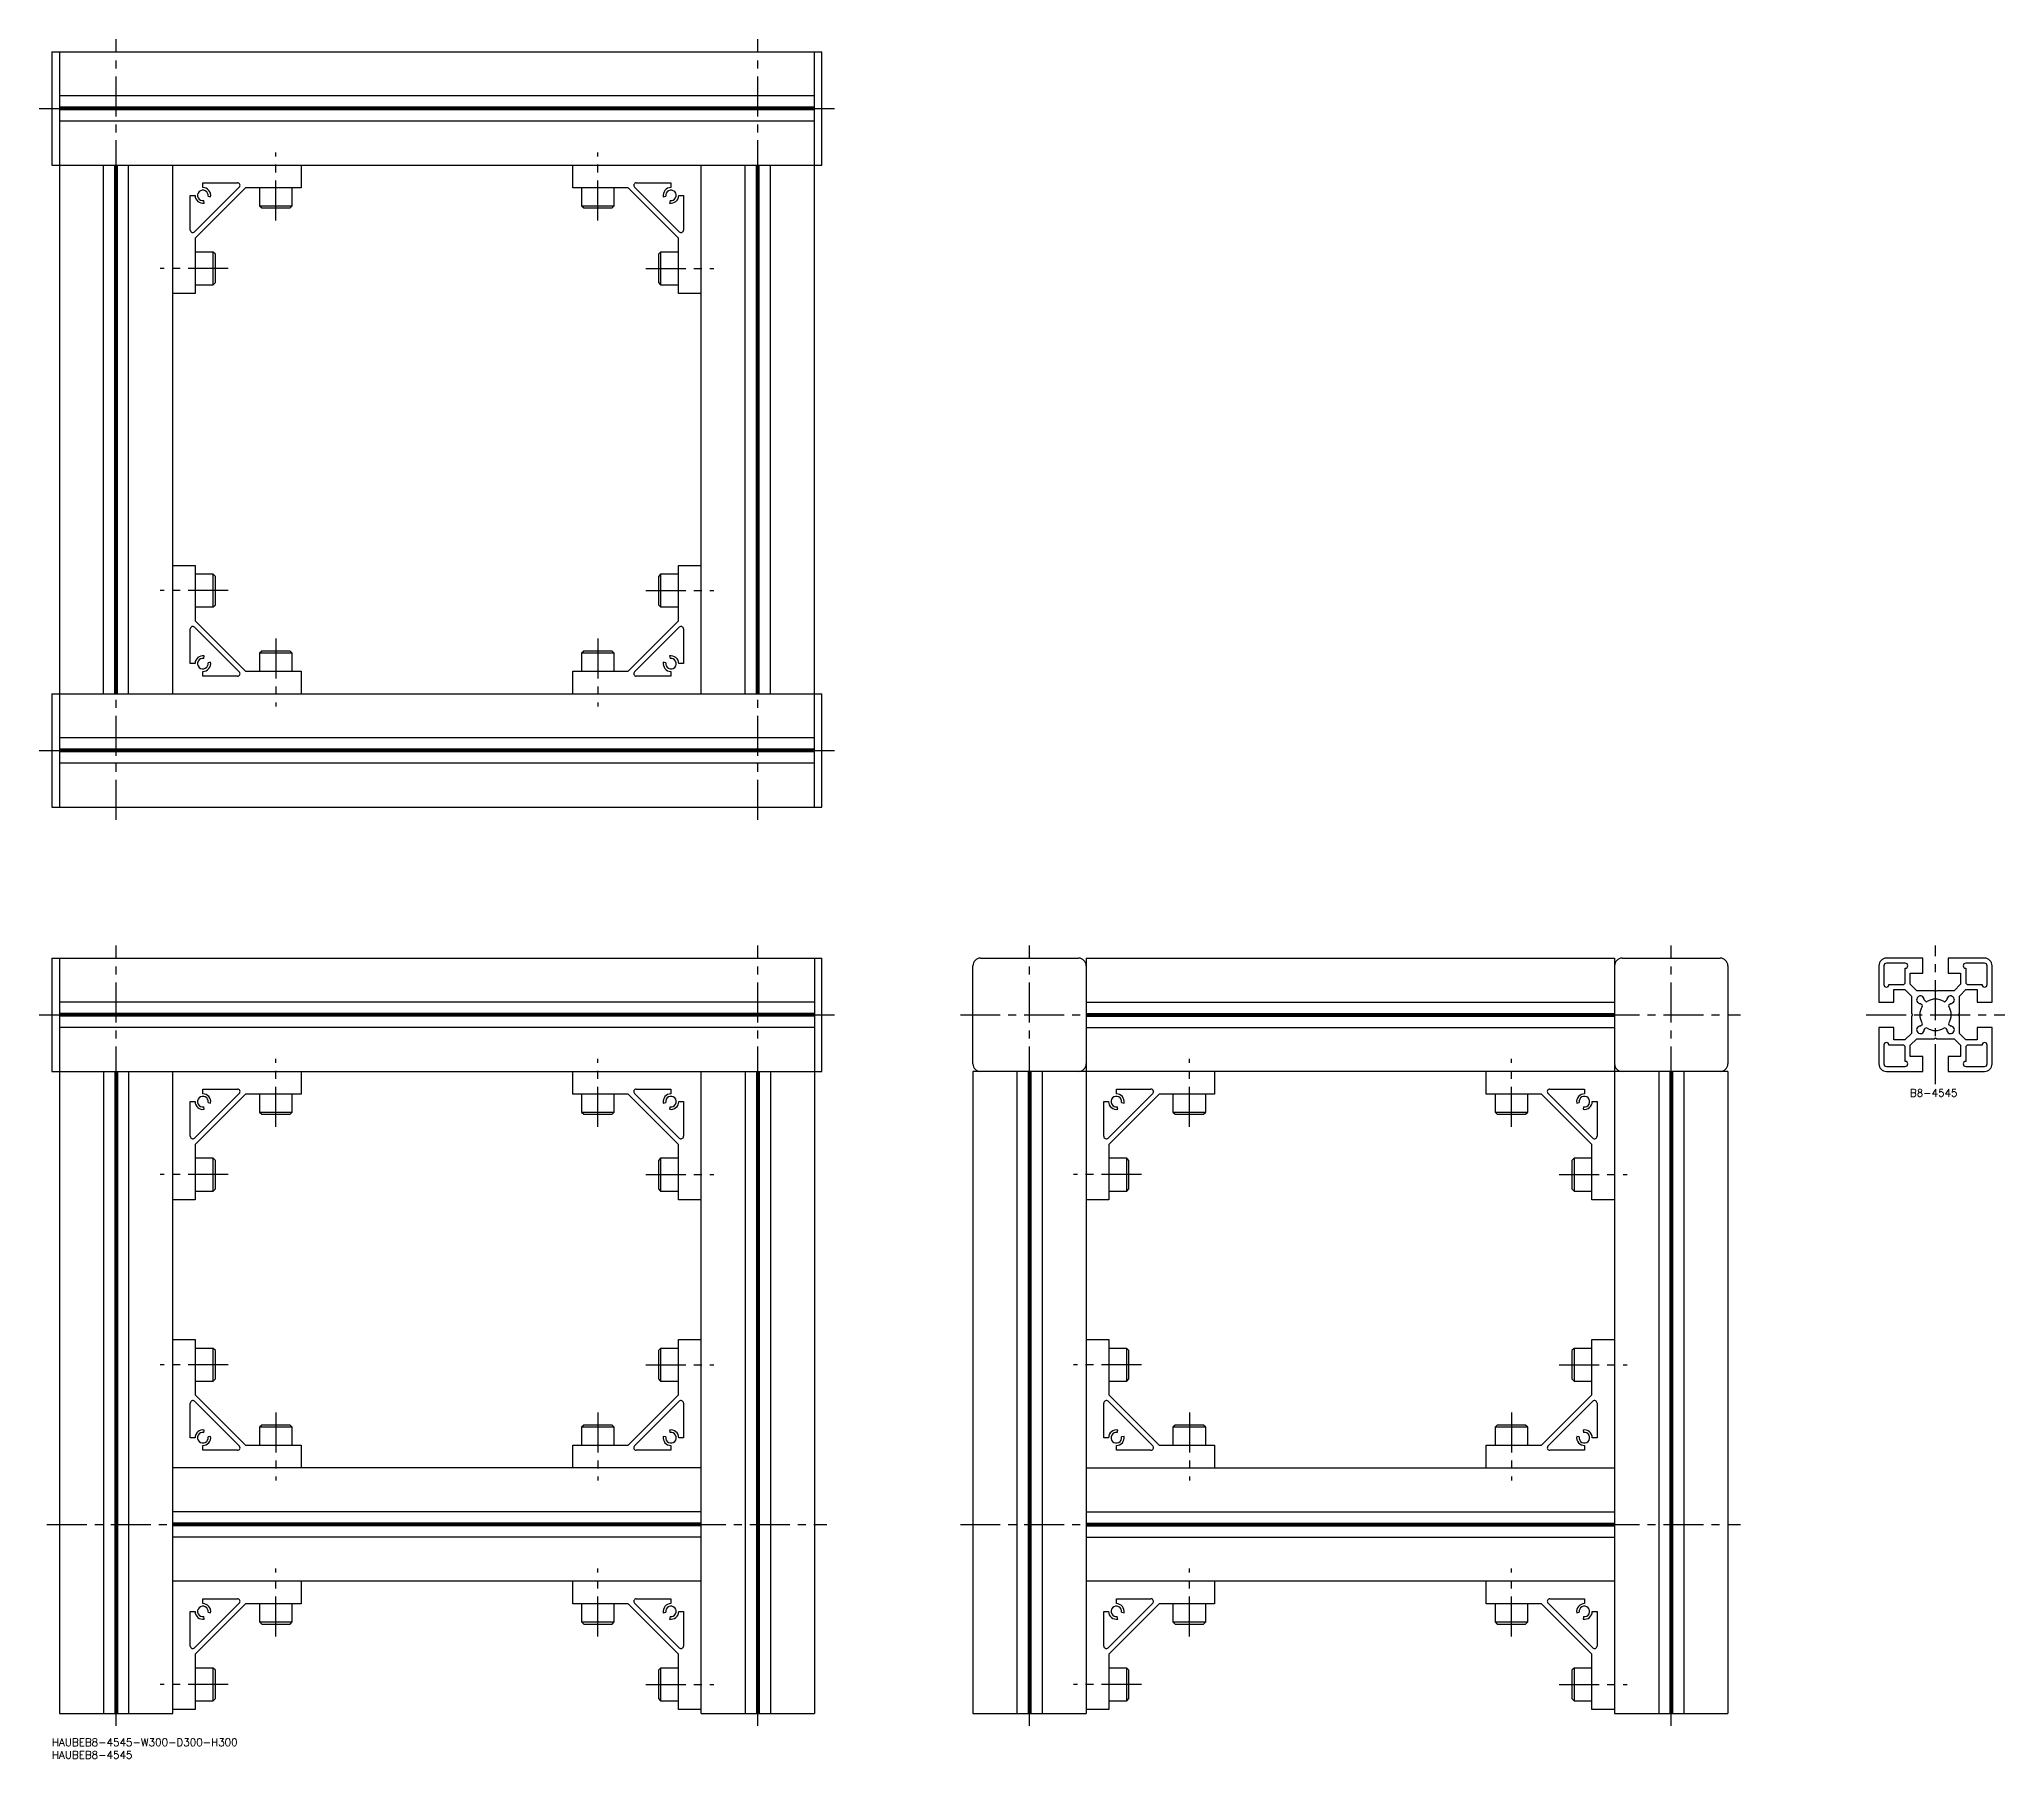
# Model space of a CAD drawing. Extents: x -5 to 776, y -8 to 675.
import ezdxf

# ---------------------------------------------------------------- set-up
doc = ezdxf.new("R2010")
doc.units = 0
doc.header["$LTSCALE"] = 0.5
doc.linetypes.add('CENTER', pattern=[50.8, 31.75, -6.35, 6.35, -6.35])
for name, color, linetype in [('MSM_CENTER', 1, 'CENTER'), ('MSM_CONTINUOUS', 7, 'CONTINUOUS'), ('MSM_PART_NUMBER', 7, 'CONTINUOUS')]:
    doc.layers.add(name, color=color, linetype=linetype)
doc.styles.get("Standard").update_dxf_attribs({"font": 'txt.shx', "height": 3, "bigfont": 'bigfont.shx'})

# ---------------------------------------------------------------- blocks, each defined once
blk = doc.blocks.new('*U8')
at = {"layer": 'MSM_PART_NUMBER'}
blk.add_text('HAUBEB8-4545-W300-D300-H300', height=3, dxfattribs=at).set_placement((0, -3))
blk = doc.blocks.new('*U9')
at = {"layer": 'MSM_PART_NUMBER'}
blk.add_text('HAUBEB8-4545', height=3, dxfattribs=at).set_placement((0, -8))
blk = doc.blocks.new('*U10')
at = {"layer": 'MSM_PART_NUMBER'}
blk.add_text('B8-4545', height=3, dxfattribs=at).set_placement((738.35, 254.97))

msp = doc.modelspace()

# ---------------------------------------------------------------- linework, layer by layer
at = {"layer": 'MSM_CENTER'}
for p, q in [((25.5, 365), (25.5, 675)), ((280.5, 365), (280.5, 675)), ((-5, 647.5), (311, 647.5)), ((89, 603), (89, 630)), ((217, 603), (217, 630)), ((70, 584), (43, 584)), ((236, 584), (263, 584)), ((70, 456), (43, 456)), ((236, 456), (263, 456)), ((89, 437), (89, 410)), ((217, 437), (217, 410)), ((-5, 392.5), (311, 392.5)), ((25.5, 5), (25.5, 315)), ((280.5, 5), (280.5, 315)), ((388.5, 5), (388.5, 315)), ((643.5, 5), (643.5, 315)), ((748.5, 260), (748.5, 315)), ((-5, 287.5), (311, 287.5)), ((361, 287.5), (671, 287.5)), ((721, 287.5), (776, 287.5)), ((89, 243), (89, 270)), ((217, 243), (217, 270)), ((452, 243), (452, 270)), ((580, 243), (580, 270)), ((70, 224), (43, 224)), ((236, 224), (263, 224)), ((433, 224), (406, 224)), ((599, 224), (626, 224)), ((70, 148.5), (43, 148.5)), ((236, 148.5), (263, 148.5)), ((433, 148.5), (406, 148.5)), ((599, 148.5), (626, 148.5)), ((89, 129.5), (89, 102.5)), ((217, 129.5), (217, 102.5)), ((452, 129.5), (452, 102.5)), ((580, 129.5), (580, 102.5)), ((-2, 85), (308, 85)), ((361, 85), (671, 85)), ((89, 40.5), (89, 67.5)), ((217, 40.5), (217, 67.5)), ((452, 40.5), (452, 67.5)), ((580, 40.5), (580, 67.5)), ((70, 21.5), (43, 21.5)), ((236, 21.5), (263, 21.5)), ((433, 21.5), (406, 21.5)), ((599, 21.5), (626, 21.5))]:
    msp.add_line(p, q, dxfattribs=at)
at = {"layer": 'MSM_CONTINUOUS'}
for p, q in [((0, 670), (306, 670)), ((0, 670), (0, 625)), ((3, 670), (3, 370)), ((303, 370), (303, 670)), ((306, 625), (306, 670)), ((303, 652.5), (3, 652.5)), ((303, 648.02), (3, 648.02)), ((303, 647.5), (3, 647.5)), ((303, 646.98), (3, 646.98)), ((303, 642.5), (3, 642.5)), ((0, 625), (306, 625)), ((20.5, 415), (20.5, 625)), ((24.98, 415), (24.98, 625)), ((25.5, 415), (25.5, 625)), ((26.02, 415), (26.02, 625)), ((30.5, 415), (30.5, 625)), ((48, 415), (48, 625)), ((99, 625), (99, 616)), ((207, 616), (207, 625)), ((258, 415), (258, 625)), ((275.5, 415), (275.5, 625)), ((279.98, 415), (279.98, 625)), ((280.5, 415), (280.5, 625)), ((281.02, 415), (281.02, 625)), ((285.5, 415), (285.5, 625)), ((60, 618), (73.76, 618)), ((60, 616.1), (60, 618)), ((232.24, 618), (246, 618)), ((246, 618), (246, 616.1)), ((55, 599.24), (55, 613)), ((55, 613), (56.9, 613)), ((74.46, 616.29), (56.71, 598.54)), ((77, 616), (57, 596)), ((60.54, 609.95), (60.36, 610.93)), ((62.07, 612.64), (63.05, 612.46)), ((99, 616), (77, 616)), ((82.5, 616), (82.5, 608.87)), ((95.5, 608.87), (95.5, 616)), ((229, 616), (207, 616)), ((210.5, 616), (210.5, 608.87)), ((223.5, 608.87), (223.5, 616)), ((249, 596), (229, 616)), ((249.29, 598.54), (231.54, 616.29)), ((242.95, 612.46), (243.93, 612.64)), ((245.64, 610.93), (245.46, 609.95)), ((249.1, 613), (251, 613)), ((251, 613), (251, 599.24)), ((82.5, 608.87), (83.37, 608)), ((82.5, 608.87), (95.5, 608.87)), ((83.37, 608), (94.63, 608)), ((94.63, 608), (95.5, 608.87)), ((210.5, 608.87), (211.37, 608)), ((210.5, 608.87), (223.5, 608.87)), ((211.37, 608), (222.63, 608)), ((222.63, 608), (223.5, 608.87)), ((57, 596), (57, 574)), ((249, 574), (249, 596)), ((64.13, 590.5), (57, 590.5)), ((65, 589.63), (64.13, 590.5)), ((64.13, 577.5), (64.13, 590.5)), ((65, 578.37), (65, 589.63)), ((241.87, 590.5), (241, 589.63)), ((241, 589.63), (241, 578.37)), ((249, 590.5), (241.87, 590.5)), ((241.87, 590.5), (241.87, 577.5)), ((64.13, 577.5), (65, 578.37)), ((241, 578.37), (241.87, 577.5)), ((57, 574), (48, 574)), ((57, 577.5), (64.13, 577.5)), ((241.87, 577.5), (249, 577.5)), ((258, 574), (249, 574)), ((48, 466), (57, 466)), ((57, 466), (57, 444)), ((64.13, 462.5), (57, 462.5)), ((65, 461.63), (64.13, 462.5)), ((64.13, 449.5), (64.13, 462.5)), ((65, 450.37), (65, 461.63)), ((241.87, 462.5), (241, 461.63)), ((241, 461.63), (241, 450.37)), ((249, 462.5), (241.87, 462.5)), ((241.87, 462.5), (241.87, 449.5)), ((249, 444), (249, 466)), ((249, 466), (258, 466)), ((57, 449.5), (64.13, 449.5)), ((64.13, 449.5), (65, 450.37)), ((241, 450.37), (241.87, 449.5)), ((241.87, 449.5), (249, 449.5)), ((55, 427), (55, 440.76)), ((56.71, 441.46), (74.46, 423.71)), ((57, 444), (77, 424)), ((229, 424), (249, 444)), ((231.54, 423.71), (249.29, 441.46)), ((251, 440.76), (251, 427)), ((60.36, 429.07), (60.54, 430.05)), ((83.37, 432), (82.5, 431.13)), ((82.5, 431.13), (82.5, 424)), ((95.5, 431.13), (82.5, 431.13)), ((94.63, 432), (83.37, 432)), ((95.5, 431.13), (94.63, 432)), ((95.5, 424), (95.5, 431.13)), ((211.37, 432), (210.5, 431.13)), ((210.5, 431.13), (210.5, 424)), ((223.5, 431.13), (210.5, 431.13)), ((222.63, 432), (211.37, 432)), ((223.5, 431.13), (222.63, 432)), ((223.5, 424), (223.5, 431.13)), ((245.46, 430.05), (245.64, 429.07)), ((56.9, 427), (55, 427)), ((60, 422), (60, 423.9)), ((73.76, 422), (60, 422)), ((63.05, 427.54), (62.07, 427.36)), ((77, 424), (99, 424)), ((99, 424), (99, 415)), ((207, 424), (229, 424)), ((207, 415), (207, 424)), ((246, 422), (232.24, 422)), ((243.93, 427.36), (242.95, 427.54)), ((246, 423.9), (246, 422)), ((251, 427), (249.1, 427)), ((0, 415), (306, 415)), ((0, 415), (0, 370)), ((306, 370), (306, 415)), ((303, 397.5), (3, 397.5)), ((303, 393.02), (3, 393.02)), ((303, 392.5), (3, 392.5)), ((303, 391.98), (3, 391.98)), ((303, 387.5), (3, 387.5)), ((0, 370), (306, 370)), ((0, 310), (306, 310)), ((0, 310), (0, 265)), ((3, 310), (3, 10)), ((303, 310), (303, 10)), ((306, 265), (306, 310)), ((366, 268), (366, 307)), ((369, 310), (408, 310)), ((411, 310), (411, 10)), ((411, 310), (621, 310)), ((621, 310), (621, 10)), ((624, 310), (663, 310)), ((666, 307), (666, 268)), ((726, 307), (726, 292.5)), ((728, 307), (728, 299.5)), ((743.5, 310), (729, 310)), ((736.5, 308), (729, 308)), ((736.5, 300.5), (736.5, 306)), ((743.5, 304), (743.5, 310)), ((768, 310), (753.5, 310)), ((753.5, 310), (753.5, 304)), ((768, 308), (760.5, 308)), ((760.5, 306), (760.5, 300.5)), ((769, 299.5), (769, 307)), ((771, 292.5), (771, 307)), ((730, 299.5), (735.5, 299.5)), ((732, 292.5), (732, 297.5)), ((732, 297.5), (736.38, 297.5)), ((736.38, 297.5), (739, 294.88)), ((738.5, 299.62), (738.5, 304)), ((738.5, 304), (743.5, 304)), ((741.12, 297), (738.5, 299.62)), ((747.98, 297), (741.12, 297)), ((748.5, 296.7), (747.98, 297)), ((749.02, 297), (748.5, 296.7)), ((755.88, 297), (749.02, 297)), ((753.5, 304), (758.5, 304)), ((758.5, 299.62), (755.88, 297)), ((758, 294.88), (760.62, 297.5)), ((758.5, 304), (758.5, 299.62)), ((760.62, 297.5), (765, 297.5)), ((761.5, 299.5), (767, 299.5)), ((765, 297.5), (765, 292.5)), ((303, 292.5), (3, 292.5)), ((411, 292.5), (621, 292.5)), ((726, 292.5), (732, 292.5)), ((739, 294.88), (739, 288.02)), ((742.58, 292), (743.14, 291.45)), ((744.55, 292.86), (744, 293.42)), ((753, 293.42), (752.45, 292.86)), ((753.86, 291.45), (754.42, 292)), ((758, 288.02), (758, 294.88)), ((765, 292.5), (771, 292.5)), ((303, 288.02), (3, 288.02)), ((303, 287.5), (3, 287.5)), ((303, 286.98), (3, 286.98)), ((303, 282.5), (3, 282.5)), ((411, 288.02), (621, 288.02)), ((411, 287.5), (621, 287.5)), ((411, 286.98), (621, 286.98)), ((411, 282.5), (621, 282.5)), ((732, 282.5), (726, 282.5)), ((726, 282.5), (726, 268)), ((732, 277.5), (732, 282.5)), ((739, 288.02), (739.3, 287.5)), ((739.3, 287.5), (739, 286.98)), ((739, 286.98), (739, 280.12)), ((743.14, 283.55), (742.58, 283)), ((744, 281.58), (744.55, 282.14)), ((752.45, 282.14), (753, 281.58)), ((754.42, 283), (753.86, 283.55)), ((757.7, 287.5), (758, 288.02)), ((758, 286.98), (757.7, 287.5)), ((758, 280.12), (758, 286.98)), ((771, 282.5), (765, 282.5)), ((765, 282.5), (765, 277.5)), ((771, 268), (771, 282.5)), ((728, 275.5), (728, 268)), ((735.5, 275.5), (730, 275.5)), ((736.38, 277.5), (732, 277.5)), ((739, 280.12), (736.38, 277.5)), ((736.5, 269), (736.5, 274.5)), ((738.5, 275.38), (741.12, 278)), ((738.5, 271), (738.5, 275.38)), ((741.12, 278), (747.98, 278)), ((747.98, 278), (748.5, 278.3)), ((748.5, 278.3), (749.02, 278)), ((749.02, 278), (755.88, 278)), ((755.88, 278), (758.5, 275.38)), ((760.62, 277.5), (758, 280.12)), ((758.5, 275.38), (758.5, 271)), ((760.5, 274.5), (760.5, 269)), ((765, 277.5), (760.62, 277.5)), ((767, 275.5), (761.5, 275.5)), ((769, 268), (769, 275.5)), ((729, 267), (736.5, 267)), ((743.5, 271), (738.5, 271)), ((743.5, 265), (743.5, 271)), ((758.5, 271), (753.5, 271)), ((753.5, 271), (753.5, 265)), ((760.5, 267), (768, 267)), ((0, 265), (306, 265)), ((20.5, 265), (20.5, 10)), ((24.98, 265), (24.98, 10)), ((25.5, 265), (25.5, 10)), ((26.02, 265), (26.02, 10)), ((30.5, 265), (30.5, 10)), ((48, 10), (48, 265)), ((60, 258), (73.76, 258)), ((60, 256.1), (60, 258)), ((99, 265), (99, 256)), ((207, 256), (207, 265)), ((232.24, 258), (246, 258)), ((246, 258), (246, 256.1)), ((258, 10), (258, 265)), ((275.5, 265), (275.5, 10)), ((279.98, 265), (279.98, 10)), ((280.5, 265), (280.5, 10)), ((281.02, 265), (281.02, 10)), ((285.5, 265), (285.5, 10)), ((666, 265), (366, 265)), ((366, 265), (366, 10)), ((383.5, 265), (383.5, 10)), ((387.98, 265), (387.98, 10)), ((388.5, 265), (388.5, 10)), ((389.02, 265), (389.02, 10)), ((393.5, 265), (393.5, 10)), ((423, 258), (436.76, 258)), ((423, 256.1), (423, 258)), ((462, 265), (462, 256)), ((570, 256), (570, 265)), ((595.24, 258), (609, 258)), ((609, 258), (609, 256.1)), ((638.5, 265), (638.5, 10)), ((642.98, 265), (642.98, 10)), ((643.5, 265), (643.5, 10)), ((644.02, 265), (644.02, 10)), ((648.5, 265), (648.5, 10)), ((666, 265), (666, 10)), ((729, 265), (743.5, 265)), ((753.5, 265), (768, 265)), ((55, 239.24), (55, 253)), ((55, 253), (56.9, 253)), ((74.46, 256.29), (56.71, 238.54)), ((77, 256), (57, 236)), ((60.54, 249.95), (60.36, 250.93)), ((62.07, 252.64), (63.05, 252.46)), ((99, 256), (77, 256)), ((82.5, 256), (82.5, 248.87)), ((95.5, 248.87), (95.5, 256)), ((229, 256), (207, 256)), ((210.5, 256), (210.5, 248.87)), ((223.5, 248.87), (223.5, 256)), ((249, 236), (229, 256)), ((249.29, 238.54), (231.54, 256.29)), ((242.95, 252.46), (243.93, 252.64)), ((245.64, 250.93), (245.46, 249.95)), ((249.1, 253), (251, 253)), ((251, 253), (251, 239.24)), ((418, 239.24), (418, 253)), ((418, 253), (419.9, 253)), ((437.46, 256.29), (419.71, 238.54)), ((440, 256), (420, 236)), ((423.54, 249.95), (423.36, 250.93)), ((425.07, 252.64), (426.05, 252.46)), ((462, 256), (440, 256)), ((445.5, 256), (445.5, 248.87)), ((458.5, 248.87), (458.5, 256)), ((592, 256), (570, 256)), ((573.5, 256), (573.5, 248.87)), ((586.5, 248.87), (586.5, 256)), ((612, 236), (592, 256)), ((612.29, 238.54), (594.54, 256.29)), ((605.95, 252.46), (606.93, 252.64)), ((608.64, 250.93), (608.46, 249.95)), ((612.1, 253), (614, 253)), ((614, 253), (614, 239.24)), ((82.5, 248.87), (83.37, 248)), ((82.5, 248.87), (95.5, 248.87)), ((83.37, 248), (94.63, 248)), ((94.63, 248), (95.5, 248.87)), ((210.5, 248.87), (211.37, 248)), ((210.5, 248.87), (223.5, 248.87)), ((211.37, 248), (222.63, 248)), ((222.63, 248), (223.5, 248.87)), ((445.5, 248.87), (446.37, 248)), ((445.5, 248.87), (458.5, 248.87)), ((446.37, 248), (457.63, 248)), ((457.63, 248), (458.5, 248.87)), ((573.5, 248.87), (574.37, 248)), ((573.5, 248.87), (586.5, 248.87)), ((574.37, 248), (585.63, 248)), ((585.63, 248), (586.5, 248.87)), ((57, 236), (57, 214)), ((249, 214), (249, 236)), ((420, 236), (420, 214)), ((612, 214), (612, 236)), ((64.13, 230.5), (57, 230.5)), ((65, 229.63), (64.13, 230.5)), ((64.13, 217.5), (64.13, 230.5)), ((65, 218.37), (65, 229.63)), ((241.87, 230.5), (241, 229.63)), ((241, 229.63), (241, 218.37)), ((249, 230.5), (241.87, 230.5)), ((241.87, 230.5), (241.87, 217.5)), ((427.13, 230.5), (420, 230.5)), ((428, 229.63), (427.13, 230.5)), ((427.13, 217.5), (427.13, 230.5)), ((428, 218.37), (428, 229.63)), ((604.87, 230.5), (604, 229.63)), ((604, 229.63), (604, 218.37)), ((612, 230.5), (604.87, 230.5)), ((604.87, 230.5), (604.87, 217.5)), ((57, 214), (48, 214)), ((57, 217.5), (64.13, 217.5)), ((64.13, 217.5), (65, 218.37)), ((241, 218.37), (241.87, 217.5)), ((241.87, 217.5), (249, 217.5)), ((258, 214), (249, 214)), ((420, 214), (411, 214)), ((420, 217.5), (427.13, 217.5)), ((427.13, 217.5), (428, 218.37)), ((604, 218.37), (604.87, 217.5)), ((604.87, 217.5), (612, 217.5)), ((621, 214), (612, 214)), ((48, 158.5), (57, 158.5)), ((57, 158.5), (57, 136.5)), ((249, 136.5), (249, 158.5)), ((249, 158.5), (258, 158.5)), ((411, 158.5), (420, 158.5)), ((420, 158.5), (420, 136.5)), ((612, 136.5), (612, 158.5)), ((612, 158.5), (621, 158.5)), ((64.13, 155), (57, 155)), ((65, 154.13), (64.13, 155)), ((64.13, 142), (64.13, 155)), ((65, 142.87), (65, 154.13)), ((241.87, 155), (241, 154.13)), ((241, 154.13), (241, 142.87)), ((249, 155), (241.87, 155)), ((241.87, 155), (241.87, 142)), ((427.13, 155), (420, 155)), ((428, 154.13), (427.13, 155)), ((427.13, 142), (427.13, 155)), ((428, 142.87), (428, 154.13)), ((604.87, 155), (604, 154.13)), ((604, 154.13), (604, 142.87)), ((612, 155), (604.87, 155)), ((604.87, 155), (604.87, 142)), ((57, 142), (64.13, 142)), ((64.13, 142), (65, 142.87)), ((241, 142.87), (241.87, 142)), ((241.87, 142), (249, 142)), ((420, 142), (427.13, 142)), ((427.13, 142), (428, 142.87)), ((604, 142.87), (604.87, 142)), ((604.87, 142), (612, 142)), ((55, 119.5), (55, 133.26)), ((56.71, 133.96), (74.46, 116.21)), ((57, 136.5), (77, 116.5)), ((229, 116.5), (249, 136.5)), ((231.54, 116.21), (249.29, 133.96)), ((251, 133.26), (251, 119.5)), ((418, 119.5), (418, 133.26)), ((419.71, 133.96), (437.46, 116.21)), ((420, 136.5), (440, 116.5)), ((592, 116.5), (612, 136.5)), ((594.54, 116.21), (612.29, 133.96)), ((614, 133.26), (614, 119.5)), ((56.9, 119.5), (55, 119.5)), ((60.36, 121.57), (60.54, 122.55)), ((63.05, 120.04), (62.07, 119.86)), ((83.37, 124.5), (82.5, 123.63)), ((82.5, 123.63), (82.5, 116.5)), ((95.5, 123.63), (82.5, 123.63)), ((94.63, 124.5), (83.37, 124.5)), ((95.5, 123.63), (94.63, 124.5)), ((95.5, 116.5), (95.5, 123.63)), ((211.37, 124.5), (210.5, 123.63)), ((210.5, 123.63), (210.5, 116.5)), ((223.5, 123.63), (210.5, 123.63)), ((222.63, 124.5), (211.37, 124.5)), ((223.5, 123.63), (222.63, 124.5)), ((223.5, 116.5), (223.5, 123.63)), ((243.93, 119.86), (242.95, 120.04)), ((245.46, 122.55), (245.64, 121.57)), ((251, 119.5), (249.1, 119.5)), ((419.9, 119.5), (418, 119.5)), ((423.36, 121.57), (423.54, 122.55)), ((426.05, 120.04), (425.07, 119.86)), ((446.37, 124.5), (445.5, 123.63)), ((445.5, 123.63), (445.5, 116.5)), ((458.5, 123.63), (445.5, 123.63)), ((457.63, 124.5), (446.37, 124.5)), ((458.5, 123.63), (457.63, 124.5)), ((458.5, 116.5), (458.5, 123.63)), ((574.37, 124.5), (573.5, 123.63)), ((573.5, 123.63), (573.5, 116.5)), ((586.5, 123.63), (573.5, 123.63)), ((585.63, 124.5), (574.37, 124.5)), ((586.5, 123.63), (585.63, 124.5)), ((586.5, 116.5), (586.5, 123.63)), ((606.93, 119.86), (605.95, 120.04)), ((608.46, 122.55), (608.64, 121.57)), ((614, 119.5), (612.1, 119.5)), ((60, 114.5), (60, 116.4)), ((73.76, 114.5), (60, 114.5)), ((77, 116.5), (99, 116.5)), ((99, 116.5), (99, 107.5)), ((207, 116.5), (229, 116.5)), ((207, 107.5), (207, 116.5)), ((246, 114.5), (232.24, 114.5)), ((246, 116.4), (246, 114.5)), ((423, 114.5), (423, 116.4)), ((436.76, 114.5), (423, 114.5)), ((440, 116.5), (462, 116.5)), ((462, 116.5), (462, 107.5)), ((570, 116.5), (592, 116.5)), ((570, 107.5), (570, 116.5)), ((609, 114.5), (595.24, 114.5)), ((609, 116.4), (609, 114.5)), ((258, 107.5), (48, 107.5)), ((411, 107.5), (621, 107.5)), ((258, 90), (48, 90)), ((411, 90), (621, 90)), ((258, 85.52), (48, 85.52)), ((258, 85), (48, 85)), ((258, 84.48), (48, 84.48)), ((258, 80), (48, 80)), ((411, 85.52), (621, 85.52)), ((411, 85), (621, 85)), ((411, 84.48), (621, 84.48)), ((411, 80), (621, 80)), ((258, 62.5), (48, 62.5)), ((99, 62.5), (99, 53.5)), ((207, 53.5), (207, 62.5)), ((621, 62.5), (411, 62.5)), ((462, 62.5), (462, 53.5)), ((570, 53.5), (570, 62.5)), ((60, 55.5), (73.76, 55.5)), ((60, 53.6), (60, 55.5)), ((232.24, 55.5), (246, 55.5)), ((246, 55.5), (246, 53.6)), ((423, 55.5), (436.76, 55.5)), ((423, 53.6), (423, 55.5)), ((595.24, 55.5), (609, 55.5)), ((609, 55.5), (609, 53.6)), ((55, 36.74), (55, 50.5)), ((55, 50.5), (56.9, 50.5)), ((74.46, 53.79), (56.71, 36.04)), ((77, 53.5), (57, 33.5)), ((60.54, 47.45), (60.36, 48.43)), ((62.07, 50.14), (63.05, 49.96)), ((99, 53.5), (77, 53.5)), ((82.5, 53.5), (82.5, 46.37)), ((95.5, 46.37), (95.5, 53.5)), ((229, 53.5), (207, 53.5)), ((210.5, 53.5), (210.5, 46.37)), ((223.5, 46.37), (223.5, 53.5)), ((249, 33.5), (229, 53.5)), ((249.29, 36.04), (231.54, 53.79)), ((242.95, 49.96), (243.93, 50.14)), ((245.64, 48.43), (245.46, 47.45)), ((249.1, 50.5), (251, 50.5)), ((251, 50.5), (251, 36.74)), ((418, 36.74), (418, 50.5)), ((418, 50.5), (419.9, 50.5)), ((437.46, 53.79), (419.71, 36.04)), ((440, 53.5), (420, 33.5)), ((423.54, 47.45), (423.36, 48.43)), ((425.07, 50.14), (426.05, 49.96)), ((462, 53.5), (440, 53.5)), ((445.5, 53.5), (445.5, 46.37)), ((458.5, 46.37), (458.5, 53.5)), ((592, 53.5), (570, 53.5)), ((573.5, 53.5), (573.5, 46.37)), ((586.5, 46.37), (586.5, 53.5)), ((612, 33.5), (592, 53.5)), ((612.29, 36.04), (594.54, 53.79)), ((605.95, 49.96), (606.93, 50.14)), ((608.64, 48.43), (608.46, 47.45)), ((612.1, 50.5), (614, 50.5)), ((614, 50.5), (614, 36.74)), ((82.5, 46.37), (83.37, 45.5)), ((82.5, 46.37), (95.5, 46.37)), ((83.37, 45.5), (94.63, 45.5)), ((94.63, 45.5), (95.5, 46.37)), ((210.5, 46.37), (211.37, 45.5)), ((210.5, 46.37), (223.5, 46.37)), ((211.37, 45.5), (222.63, 45.5)), ((222.63, 45.5), (223.5, 46.37)), ((445.5, 46.37), (446.37, 45.5)), ((445.5, 46.37), (458.5, 46.37)), ((446.37, 45.5), (457.63, 45.5)), ((457.63, 45.5), (458.5, 46.37)), ((573.5, 46.37), (574.37, 45.5)), ((573.5, 46.37), (586.5, 46.37)), ((574.37, 45.5), (585.63, 45.5)), ((585.63, 45.5), (586.5, 46.37)), ((57, 33.5), (57, 11.5)), ((249, 11.5), (249, 33.5)), ((420, 33.5), (420, 11.5)), ((612, 11.5), (612, 33.5)), ((64.13, 28), (57, 28)), ((65, 27.13), (64.13, 28)), ((64.13, 15), (64.13, 28)), ((65, 15.87), (65, 27.13)), ((241.87, 28), (241, 27.13)), ((241, 27.13), (241, 15.87)), ((249, 28), (241.87, 28)), ((241.87, 28), (241.87, 15)), ((427.13, 28), (420, 28)), ((428, 27.13), (427.13, 28)), ((427.13, 15), (427.13, 28)), ((428, 15.87), (428, 27.13)), ((604.87, 28), (604, 27.13)), ((604, 27.13), (604, 15.87)), ((612, 28), (604.87, 28)), ((604.87, 28), (604.87, 15)), ((64.13, 15), (65, 15.87)), ((241, 15.87), (241.87, 15)), ((427.13, 15), (428, 15.87)), ((604, 15.87), (604.87, 15)), ((3, 10), (48, 10)), ((57, 11.5), (48, 11.5)), ((57, 15), (64.13, 15)), ((241.87, 15), (249, 15)), ((258, 11.5), (249, 11.5)), ((258, 10), (303, 10)), ((366, 10), (411, 10)), ((420, 11.5), (411, 11.5)), ((420, 15), (427.13, 15)), ((604.87, 15), (612, 15)), ((621, 11.5), (612, 11.5)), ((621, 10), (666, 10))]:
    msp.add_line(p, q, dxfattribs=at)
for centre, radius, start, end in [((73.76, 617), 1, 315, 90), ((232.24, 617), 1, 90, 225), ((60, 613), 3.1, 180, 280), ((60, 613), 2.1, 350, 280), ((60, 613), 3.1, 350, 90), ((246, 613), 3.1, 90, 190), ((246, 613), 2.1, 260, 190), ((246, 613), 3.1, 260, 0), ((56, 599.24), 1, 180, 315), ((250, 599.24), 1, 225, 0), ((56, 440.76), 1, 45, 180), ((250, 440.76), 1, 0, 135), ((60, 427), 3.1, 80, 180), ((246, 427), 3.1, 0, 100), ((60, 427), 2.1, 80, 10), ((60, 427), 3.1, 270, 10), ((73.76, 423), 1, 270, 45), ((232.24, 423), 1, 135, 270), ((246, 427), 3.1, 170, 270), ((246, 427), 2.1, 170, 100), ((369, 307), 3, 90, 180), ((408, 307), 3, 0, 90), ((624, 307), 3, 90, 180), ((663, 307), 3, 0, 90), ((729, 307), 3, 90, 180), ((729, 307), 1, 90, 180), ((736.5, 307), 1, 270, 90), ((760.5, 307), 1, 90, 270), ((768, 307), 3, 0, 90), ((768, 307), 1, 0, 90), ((729, 299.5), 1, 180, 0), ((735.5, 300.5), 1, 270, 0), ((761.5, 300.5), 1, 180, 270), ((768, 299.5), 1, 180, 0), ((742.5, 293.5), 1.5, 356.81031, 273.18969), ((748.5, 287.5), 6.25, 147.83959, 212.16041), ((742.79, 291.09), 0.5, 327.83958, 45), ((744.91, 293.21), 0.5, 225, 302.16041), ((748.5, 287.5), 6.25, 57.83959, 122.16041), ((752.09, 293.21), 0.5, 237.83958, 315), ((754.5, 293.5), 1.5, 266.81031, 183.18969), ((754.21, 291.09), 0.5, 135, 212.16041), ((748.5, 287.5), 6.25, 327.83959, 32.16041), ((742.5, 281.5), 1.5, 86.81031, 3.18969), ((742.79, 283.91), 0.5, 315, 32.16041), ((744.91, 281.79), 0.5, 57.83958, 135), ((748.5, 287.5), 6.25, 237.83959, 302.16041), ((752.09, 281.79), 0.5, 45, 122.1604), ((754.5, 281.5), 1.5, 176.81031, 93.18969), ((754.21, 283.91), 0.5, 147.83959, 225), ((729, 275.5), 1, 0, 180), ((735.5, 274.5), 1, 0, 90), ((761.5, 274.5), 1, 90, 180), ((768, 275.5), 1, 0, 180), ((369, 268), 3, 180, 270), ((408, 268), 3, 270, 0), ((624, 268), 3, 180, 270), ((663, 268), 3, 270, 0), ((729, 268), 3, 180, 270), ((729, 268), 1, 180, 270), ((736.5, 268), 1, 270, 90), ((760.5, 268), 1, 90, 270), ((768, 268), 1, 270, 0), ((768, 268), 3, 270, 0), ((73.76, 257), 1, 315, 90), ((232.24, 257), 1, 90, 225), ((436.76, 257), 1, 315, 90), ((595.24, 257), 1, 90, 225), ((60, 253), 3.1, 180, 280), ((60, 253), 2.1, 350, 280), ((60, 253), 3.1, 350, 90), ((246, 253), 3.1, 90, 190), ((246, 253), 2.1, 260, 190), ((246, 253), 3.1, 260, 0), ((423, 253), 3.1, 180, 280), ((423, 253), 2.1, 350, 280), ((423, 253), 3.1, 350, 90), ((609, 253), 3.1, 90, 190), ((609, 253), 2.1, 260, 190), ((609, 253), 3.1, 260, 0), ((56, 239.24), 1, 180, 315), ((250, 239.24), 1, 225, 0), ((419, 239.24), 1, 180, 315), ((613, 239.24), 1, 225, 0), ((56, 133.26), 1, 45, 180), ((250, 133.26), 1, 0, 135), ((419, 133.26), 1, 45, 180), ((613, 133.26), 1, 0, 135), ((60, 119.5), 3.1, 80, 180), ((60, 119.5), 2.1, 80, 10), ((60, 119.5), 3.1, 270, 10), ((246, 119.5), 3.1, 170, 270), ((246, 119.5), 2.1, 170, 100), ((246, 119.5), 3.1, 0, 100), ((423, 119.5), 3.1, 80, 180), ((423, 119.5), 2.1, 80, 10), ((423, 119.5), 3.1, 270, 10), ((609, 119.5), 3.1, 170, 270), ((609, 119.5), 2.1, 170, 100), ((609, 119.5), 3.1, 0, 100), ((73.76, 115.5), 1, 270, 45), ((232.24, 115.5), 1, 135, 270), ((436.76, 115.5), 1, 270, 45), ((595.24, 115.5), 1, 135, 270), ((73.76, 54.5), 1, 315, 90), ((232.24, 54.5), 1, 90, 225), ((436.76, 54.5), 1, 315, 90), ((595.24, 54.5), 1, 90, 225), ((60, 50.5), 3.1, 180, 280), ((60, 50.5), 2.1, 350, 280), ((60, 50.5), 3.1, 350, 90), ((246, 50.5), 3.1, 90, 190), ((246, 50.5), 2.1, 260, 190), ((246, 50.5), 3.1, 260, 0), ((423, 50.5), 3.1, 180, 280), ((423, 50.5), 2.1, 350, 280), ((423, 50.5), 3.1, 350, 90), ((609, 50.5), 3.1, 90, 190), ((609, 50.5), 2.1, 260, 190), ((609, 50.5), 3.1, 260, 0), ((56, 36.74), 1, 180, 315), ((250, 36.74), 1, 225, 0), ((419, 36.74), 1, 180, 315), ((613, 36.74), 1, 225, 0)]:
    msp.add_arc(centre, radius, start, end, dxfattribs=at)

# ---------------------------------------------------------------- block references
for name in ['*U10', '*U8', '*U9']:
    msp.add_blockref(name, (0, 0), dxfattribs=at)

doc.saveas('drawing.dxf')
